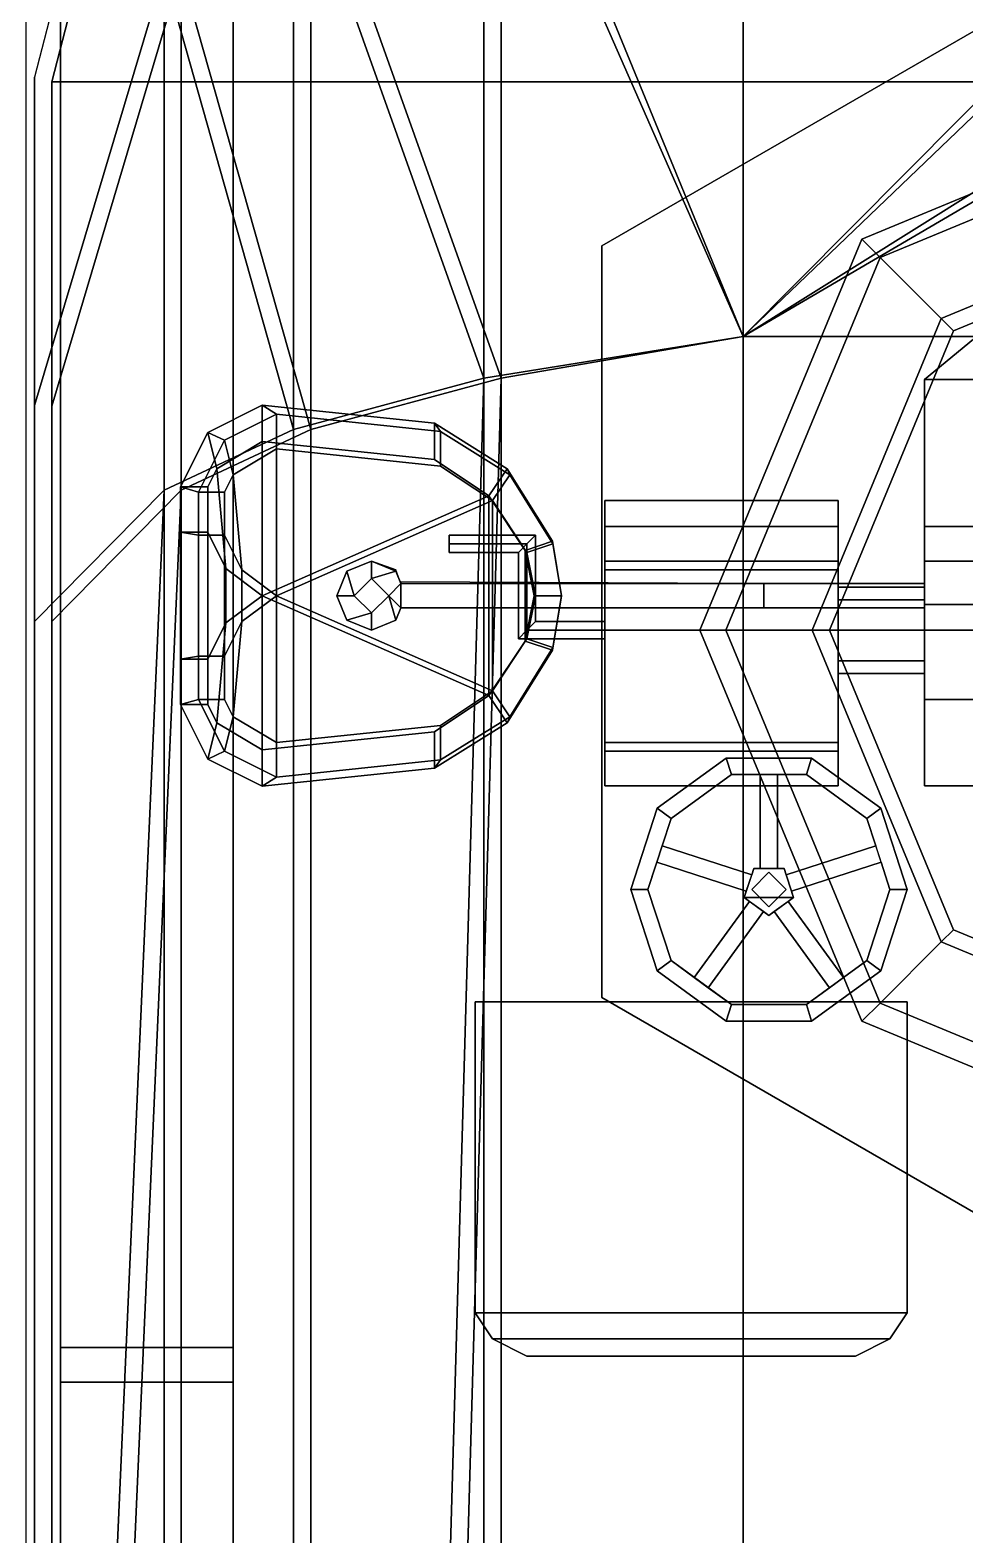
# Model space of a CAD drawing. Header units: millimetres. Extents: x -4.8 to 4.8, y -57.4 to 7.7.
# Drawn here: x -1.415 to -0.333, y -0.087 to 1.654 of the extents above; entities that cross this region are included whole.
import ezdxf

# ---------------------------------------------------------------- set-up
doc = ezdxf.new("R2010")
doc.units = ezdxf.units.MM
for name, color, linetype in [('addons', 3, 'Continuous'), ('turret_in', 3, 'Continuous'), ('turret_new', 2, 'Continuous')]:
    doc.layers.add(name, color=color, linetype=linetype)

msp = doc.modelspace()

# ---------------------------------------------------------------- linework, layer by layer
for points in [[(-1.38, -5.18, 0.83), (-1.38, 4.07, 0.83), (-1.42, 4.07, 0.83), (-1.42, -5.14, 0.83)], [(-1.38, -5.18, 0.46), (-1.38, 3.78, 0.46), (-1.38, 4.07, 0.83), (-1.38, -5.18, 0.83)], [(-1.09, -5.62, 0.46), (-1.09, 3.58, 0.46), (-1.38, 3.58, 0.46), (-1.38, -5.18, 0.46)], [(-1.18, -6, 0.36), (-1.18, 3.58, 0.36), (-1.09, 3.58, 0.36), (-1.09, -5.62, 0.36)], [(-1.09, -5.62, 0.36), (-1.09, 3.58, 0.36), (-1.09, 3.58, 0.46), (-1.09, -5.62, 0.46)], [(-2.93, -1.3, -0.68), (-2.93, 1.79, -0.68), (-1.18, 1.79, -0.57), (-1.18, -1.3, -0.59)], [(-1.18, -1.3), (-1.18, 1.79), (-1.18, 1.79, 0.36), (-1.18, -1.3, 0.36)], [(-1.18, -1.3, -0.59), (-1.18, 1.79, -0.57), (-1.18, 1.79), (-1.18, -1.3)], [(-1.18, 0.13, 0.46), (-1.38, 0.13, 0.46), (-1.38, 0.13, 0.83)], [(-1.18, 0.09, 0.46), (-1.18, 0.13, 0.46), (-1.38, 0.13, 0.83), (-1.38, 0.09, 0.83)], [(-1.38, 0.09, 0.83), (-1.38, 0.09, 0.46), (-1.18, 0.09, 0.46), (-1.38, 0.09, 0.83)]]:
    msp.add_3dface(points)
at = {"layer": 'addons'}
for points in [[(4.61, -2.14, 1.44), (4.61, 4.07, 1.44), (-4.61, 4.07, 1.44), (-4.61, -2.14, 1.44)], [(-4.61, -2.14, 1.31), (-4.61, 4.07, 1.31), (4.61, 4.07, 1.31), (4.61, -2.14, 1.31)], [(-1.18, 3.58, 0.36), (-1.18, -5.62, 0.36), (1.18, -5.62, 0.36), (1.18, 3.58, 0.36)], [(1.18, 3.58, 0.26), (1.18, -5.62, 0.26), (-1.18, -5.62, 0.26), (-1.18, 3.58, 0.26)], [(0, 1.84, 0.36), (-0.7534, 1.405, 0.36), (-0.7534, 1.405, 1.31), (0, 1.84, 1.31)], [(0, 1.6, 1.5), (-0.4525, 1.4125, 1.5), (-0.4313, 1.3913, 1.5), (0, 1.57, 1.5)], [(0, 1.6, 1.44), (-0.4525, 1.4125, 1.44), (-0.4525, 1.4125, 1.5), (0, 1.6, 1.5)], [(0, 1.57, 1.56), (-0.4313, 1.3913, 1.56), (-0.3606, 1.3206, 1.56), (0, 1.47, 1.56)], [(0, 1.57, 1.5), (-0.4313, 1.3913, 1.5), (-0.4313, 1.3913, 1.56), (0, 1.57, 1.56)], [(-0.4525, 1.4125, 1.5), (-0.64, 0.96, 1.5), (-0.61, 0.96, 1.5), (-0.4313, 1.3913, 1.5)], [(-0.4525, 1.4125, 1.44), (-0.64, 0.96, 1.44), (-0.64, 0.96, 1.5), (-0.4525, 1.4125, 1.5)], [(-0.7534, 1.405, 0.36), (-0.7534, 0.535, 0.36), (-0.7534, 0.535, 1.31), (-0.7534, 1.405, 1.31)], [(-0.4313, 1.3913, 1.56), (-0.61, 0.96, 1.56), (-0.51, 0.96, 1.56), (-0.3606, 1.3206, 1.56)], [(-0.4313, 1.3913, 1.5), (-0.61, 0.96, 1.5), (-0.61, 0.96, 1.56), (-0.4313, 1.3913, 1.56)], [(-0.64, 0.96, 1.5), (-0.4525, 0.5075, 1.5), (-0.4313, 0.5287, 1.5), (-0.61, 0.96, 1.5)], [(-0.64, 0.96, 1.44), (-0.4525, 0.5075, 1.44), (-0.4525, 0.5075, 1.5), (-0.64, 0.96, 1.5)], [(-0.61, 0.96, 1.56), (-0.4313, 0.5287, 1.56), (-0.3606, 0.5994, 1.56), (-0.51, 0.96, 1.56)], [(-0.61, 0.96, 1.5), (-0.4313, 0.5287, 1.5), (-0.4313, 0.5287, 1.56), (-0.61, 0.96, 1.56)], [(-0.4313, 0.5287, 1.56), (0, 0.35, 1.56), (0, 0.45, 1.56), (-0.3606, 0.5994, 1.56)], [(-0.7534, 0.535, 0.36), (0, 0.1, 0.36), (0, 0.1, 1.31), (-0.7534, 0.535, 1.31)], [(-0.4525, 0.5075, 1.5), (0, 0.32, 1.5), (0, 0.35, 1.5), (-0.4313, 0.5287, 1.5)], [(-0.4313, 0.5287, 1.5), (0, 0.35, 1.5), (0, 0.35, 1.56), (-0.4313, 0.5287, 1.56)], [(-0.4525, 0.5075, 1.44), (0, 0.32, 1.44), (0, 0.32, 1.5), (-0.4525, 0.5075, 1.5)]]:
    msp.add_3dface(points, dxfattribs=at)
at = {"layer": 'turret_in'}
for points in [[(-1.24, 2.1747, 1.62), (-1.24, 1.7223, 3.32), (-1.39, 1.2193, 3.0306), (-1.39, 1.5947, 1.62)], [(-1.39, 1.5947, 1.62), (1.39, 1.5947, 1.62), (1.24, 2.1747, 1.62), (-1.24, 2.1747, 1.62)], [(-0.59, 2.0141, 3.5), (-0.59, 1.3, 4.11), (-0.59, 1.3, 4.11), (-0.87, 1.9821, 3.47)], [(-0.15, 2.0141, 3.5), (-0.15, 1.7214, 3.75), (-0.59, 1.3, 4.11), (-0.59, 2.0141, 3.5)], [(-0.87, 1.9821, 3.47), (-0.87, 1.2518, 4), (-0.87, 1.2518, 4), (-1.09, 1.8695, 3.405)], [(-0.87, 1.9821, 3.47), (-0.59, 1.3, 4.11), (-0.59, 1.3, 4.11), (-0.87, 1.2518, 4)], [(-1.09, 1.8695, 3.405), (-1.09, 1.1925, 3.84), (-1.09, 1.1925, 3.84), (-1.24, 1.7223, 3.32)], [(-1.09, 1.8695, 3.405), (-0.87, 1.2518, 4), (-0.87, 1.2518, 4), (-1.09, 1.1925, 3.84)], [(-1.24, 1.7223, 3.32), (-1.24, 1.122, 3.65), (-1.39, 0.97, 3.24), (-1.39, 1.2193, 3.0306)], [(-1.24, 1.7223, 3.32), (-1.09, 1.1925, 3.84), (-1.09, 1.1925, 3.84), (-1.24, 1.122, 3.65)], [(-0.15, 1.7214, 3.75), (-0.05, 1.6161, 3.84), (-0.59, 1.3, 4.11)], [(0.05, 1.6161, 3.84), (0.59, 1.3, 4.11), (-0.59, 1.3, 4.11), (-0.05, 1.6161, 3.84)], [(-1.39, 1.5947, 1.62), (-1.39, 1.2193, 3.0306), (-1.39, -0.2, 3.24), (-1.39, -0.2, 1.62)], [(-1.39, -0.2, 1.62), (1.39, -0.2, 1.62), (1.39, 1.5947, 1.62), (-1.39, 1.5947, 1.62)], [(0, 1.47, 1.58), (-0.3606, 1.3206, 1.58), (-0.3465, 1.3065, 1.58), (0, 1.45, 1.58)], [(0, 1.47, 1.56), (-0.3606, 1.3206, 1.56), (-0.3606, 1.3206, 1.58), (0, 1.47, 1.58)], [(0, 1.45, 1.58), (-0.3465, 1.3065, 1.58), (-0.3465, 1.3065, 1.61), (0, 1.45, 1.61)], [(-0.3606, 1.3206, 1.58), (-0.51, 0.96, 1.58), (-0.49, 0.96, 1.58), (-0.3465, 1.3065, 1.58)], [(-0.3606, 1.3206, 1.56), (-0.51, 0.96, 1.56), (-0.51, 0.96, 1.58), (-0.3606, 1.3206, 1.58)], [(-0.3465, 1.3065, 1.58), (-0.49, 0.96, 1.58), (-0.49, 0.96, 1.61), (-0.3465, 1.3065, 1.61)], [(-0.59, 1.3, 4.11), (-0.59, -0.99, 4.11), (-0.87, -0.91, 4), (-0.87, 1.2518, 4)], [(0.59, 1.3, 4.11), (0.59, -0.99, 4.11), (-0.59, -0.99, 4.11), (-0.59, 1.3, 4.11)], [(-0.87, 1.2518, 4), (-0.925, -0.68, 3.96), (-1.09, -0.45, 3.84), (-1.09, 1.1925, 3.84)], [(-0.87, 1.2518, 4), (-0.87, -0.91, 4), (-0.925, -0.68, 3.96), (-0.87, 1.2518, 4)], [(-1.39, 1.2193, 3.0306), (-1.39, 0.97, 3.24), (-1.39, -0.2, 3.24)], [(-1.09, 1.1925, 3.84), (-1.09, -0.45, 3.84), (-1.24, -0.29, 3.65), (-1.24, 1.122, 3.65)], [(-1.24, 1.122, 3.65), (-1.2985, -0.2, 3.49), (-1.39, -0.2, 3.24), (-1.39, 0.97, 3.24)], [(-1.24, 1.122, 3.65), (-1.24, -0.29, 3.65), (-1.2985, -0.2, 3.49), (-1.24, 1.122, 3.65)], [(-0.51, 0.96, 1.58), (-0.3606, 0.5994, 1.58), (-0.3465, 0.6135, 1.58), (-0.49, 0.96, 1.58)], [(-0.51, 0.96, 1.56), (-0.3606, 0.5994, 1.56), (-0.3606, 0.5994, 1.58), (-0.51, 0.96, 1.58)], [(-0.49, 0.96, 1.58), (-0.3465, 0.6135, 1.58), (-0.3465, 0.6135, 1.61), (-0.49, 0.96, 1.61)], [(-0.3606, 0.5994, 1.58), (0, 0.45, 1.58), (0, 0.47, 1.58), (-0.3465, 0.6135, 1.58)], [(-0.3465, 0.6135, 1.58), (0, 0.47, 1.58), (0, 0.47, 1.61), (-0.3465, 0.6135, 1.61)], [(-0.3606, 0.5994, 1.56), (0, 0.45, 1.56), (0, 0.45, 1.58), (-0.3606, 0.5994, 1.58)]]:
    msp.add_3dface(points, dxfattribs=at)
at = {"layer": 'turret_new'}
for points in [[(-1.26, 1.7223, 3.32), (-1.26, 2.18, 1.6), (-1.41, 1.6, 1.6), (-1.41, 1.22, 3.03)], [(-0.59, 1.3, 4.13), (-0.59, 2.0341, 3.5), (-0.89, 1.9821, 3.47), (-0.59, 1.3, 4.13)], [(-0.15, 1.7428, 3.75), (-0.15, 2.0341, 3.5), (-0.59, 2.0341, 3.5), (-0.59, 1.3, 4.13)], [(-0.89, 1.2518, 4), (-0.89, 1.9821, 3.47), (-1.11, 1.8695, 3.405), (-0.89, 1.2518, 4)], [(-0.59, 1.3, 4.13), (-0.89, 1.9821, 3.47), (-0.89, 1.2518, 4), (-0.59, 1.3, 4.13)], [(-1.11, 1.1925, 3.84), (-1.11, 1.8695, 3.405), (-1.26, 1.7223, 3.32), (-1.11, 1.1925, 3.84)], [(-0.89, 1.2518, 4), (-1.11, 1.8695, 3.405), (-1.11, 1.1925, 3.84), (-0.89, 1.2518, 4)], [(-0.05, 1.6379, 3.84), (-0.15, 1.7428, 3.75), (-0.15, 1.7428, 3.75), (-0.59, 1.3, 4.13)], [(-1.26, 1.122, 3.65), (-1.26, 1.7223, 3.32), (-1.41, 1.22, 3.03), (-1.41, 0.97, 3.24)], [(-1.11, 1.1925, 3.84), (-1.26, 1.7223, 3.32), (-1.26, 1.122, 3.65), (-1.11, 1.1925, 3.84)], [(0.59, 1.3, 4.13), (0.05, 1.6379, 3.84), (-0.05, 1.6379, 3.84), (-0.59, 1.3, 4.13)], [(-1.41, 1.22, 3.03), (-1.41, 1.6, 1.6), (-1.41, -0.2, 1.6), (-1.41, -0.2, 3.24)], [(-0.15, 1.37, 2.101), (-0.21, 1.39, 2.101), (-0.38, 1.25, 2.5), (-0.3, 1.25, 2.5)], [(-0.38, 1.25, 2.5), (-0.21, 1.39, 2.101), (-0.21, 1.39, 1.62), (-0.38, 1.25, 1.62)], [(-0.59, -0.99, 4.13), (-0.59, 1.3, 4.13), (-0.89, 1.2518, 4), (-0.89, -0.91, 4)], [(0.59, -0.99, 4.13), (0.59, 1.3, 4.13), (-0.59, 1.3, 4.13), (-0.59, -0.99, 4.13)], [(-0.945, -0.68, 3.96), (-0.89, 1.2518, 4), (-1.11, 1.1925, 3.84), (-1.11, -0.45, 3.84)], [(-0.89, -0.91, 4), (-0.89, 1.2518, 4), (-0.89, 1.2518, 4), (-0.945, -0.68, 3.96)], [(-0.3, 1.25, 2.5), (-0.38, 1.25, 2.5), (-0.38, 1.08, 2.96), (-0.3, 1.08, 2.96)], [(-0.38, 0.78, 2.75), (-0.38, 1.08, 2.96), (-0.38, 1.25, 2.5), (-0.38, 0.88, 2.24)], [(-0.38, 0.88, 2.24), (-0.38, 1.25, 2.5), (-0.38, 1.25, 1.62), (-0.38, 0.88, 1.62)], [(-1.41, 0.97, 3.24), (-1.41, 1.22, 3.03), (-1.41, -0.2, 3.24), (-1.41, 0.97, 3.24)], [(-1.1465, 1.1785, 2.1245), (-1.199, 1.147, 2.1665), (-1.2095, 1.189, 2.24), (-1.1465, 1.2205, 2.24)], [(-1.19, 1.18, 2.24), (-1.13, 1.21, 2.24), (-1.1465, 1.2205, 2.24), (-1.2095, 1.189, 2.24)], [(-0.947, 1.1575, 2.0825), (-1.1465, 1.1785, 2.1245), (-1.1465, 1.2205, 2.24), (-0.947, 1.1995, 2.1245)], [(-1.13, 1.21, 2.24), (-0.94, 1.19, 2.13), (-0.947, 1.1995, 2.1245), (-1.1465, 1.2205, 2.24)], [(-1.18, 1.14, 2.17), (-1.13, 1.17, 2.13), (-1.13, 1.21, 2.24), (-1.19, 1.18, 2.24)], [(-1.13, 1.17, 2.13), (-0.94, 1.15, 2.09), (-0.94, 1.19, 2.13), (-1.13, 1.21, 2.24)], [(-1.11, -0.45, 3.84), (-1.11, 1.1925, 3.84), (-1.26, 1.122, 3.65), (-1.26, -0.29, 3.65)], [(-1.199, 1.147, 2.1665), (-1.2095, 1.126, 2.1875), (-1.241, 1.126, 2.24), (-1.2095, 1.189, 2.24)], [(-1.22, 1.12, 2.24), (-1.19, 1.18, 2.24), (-1.2095, 1.189, 2.24), (-1.241, 1.126, 2.24)], [(-0.884, 1.1155, 2.093), (-0.947, 1.1575, 2.0825), (-0.947, 1.1995, 2.1245), (-0.863, 1.147, 2.1245)], [(-0.94, 1.19, 2.13), (-0.86, 1.14, 2.13), (-0.863, 1.147, 2.1245), (-0.947, 1.1995, 2.1245)], [(-0.94, 1.15, 2.09), (-0.88, 1.11, 2.1), (-0.86, 1.14, 2.13), (-0.94, 1.19, 2.13)], [(-1.19, 1.12, 2.19), (-1.18, 1.14, 2.17), (-1.19, 1.18, 2.24), (-1.22, 1.12, 2.24)], [(-1.1465, 1.1785, 2.1245), (-1.1465, 1, 2.1245), (-1.1885, 1.0315, 2.156), (-1.199, 1.147, 2.1665)], [(-1.13, 1, 2.13), (-1.13, 1.17, 2.13), (-1.18, 1.14, 2.17), (-1.17, 1.03, 2.16)], [(-0.884, 1.1155, 2.093), (-1.1465, 1, 2.1245), (-1.1465, 1.1785, 2.1245), (-0.947, 1.1575, 2.0825)], [(-0.88, 1.11, 2.1), (-0.94, 1.15, 2.09), (-1.13, 1.17, 2.13), (-1.13, 1, 2.13)], [(-1.199, 1.147, 2.1665), (-1.1885, 1.0315, 2.156), (-1.2095, 1.0735, 2.1875), (-1.2095, 1.126, 2.1875)], [(-1.17, 1.03, 2.16), (-1.18, 1.14, 2.17), (-1.19, 1.12, 2.19), (-1.19, 1.07, 2.19)], [(-0.842, 1.0525, 2.1035), (-0.884, 1.1155, 2.093), (-0.863, 1.147, 2.1245), (-0.8105, 1.063, 2.1245)], [(-0.88, 1.11, 2.1), (-0.84, 1.05, 2.11), (-0.81, 1.06, 2.13), (-0.86, 1.14, 2.13)], [(-0.86, 1.14, 2.13), (-0.81, 1.06, 2.13), (-0.8105, 1.063, 2.1245), (-0.863, 1.147, 2.1245)], [(-1.3185, -0.2, 3.49), (-1.26, 1.122, 3.65), (-1.41, 0.97, 3.24), (-1.41, -0.2, 3.24)], [(-1.26, -0.29, 3.65), (-1.26, 1.122, 3.65), (-1.26, 1.122, 3.65), (-1.3185, -0.2, 3.49)], [(-1.2095, 1.126, 2.1875), (-1.2095, 1.0735, 2.1875), (-1.241, 1.0735, 2.24), (-1.241, 1.126, 2.24)], [(-1.22, 1.07, 2.24), (-1.22, 1.12, 2.24), (-1.241, 1.126, 2.24), (-1.241, 1.0735, 2.24)], [(-1.19, 1.07, 2.19), (-1.19, 1.12, 2.19), (-1.22, 1.12, 2.24), (-1.22, 1.07, 2.24)], [(-1.1465, 1, 2.1245), (-0.884, 1.1155, 2.093), (-0.884, 1.1155, 2.093), (-0.884, 0.8845, 2.093)], [(-0.842, 0.9475, 2.1035), (-0.884, 0.8845, 2.093), (-0.884, 1.1155, 2.093), (-0.842, 1.0525, 2.1035)], [(-1.13, 1, 2.13), (-0.88, 0.89, 2.1), (-0.88, 0.89, 2.1), (-0.88, 1.11, 2.1)], [(-0.84, 1.05, 2.11), (-0.88, 1.11, 2.1), (-0.88, 0.89, 2.1), (-0.84, 0.95, 2.11)], [(-0.75, 1.11, 2.9), (-0.75, 0.78, 2.92), (-0.75, 0.83, 2.96), (-0.75, 1.04, 2.99)], [(-0.75, 1.08, 2.81), (-0.75, 0.78, 2.84), (-0.75, 0.78, 2.92), (-0.75, 1.11, 2.9)], [(-0.48, 1.11, 2.9), (-0.48, 1.08, 2.81), (-0.75, 1.08, 2.81), (-0.75, 1.11, 2.9)], [(-0.48, 1.04, 2.99), (-0.48, 1.11, 2.9), (-0.75, 1.11, 2.9), (-0.75, 1.04, 2.99)], [(-0.48, 1.04, 2.99), (-0.48, 0.83, 2.96), (-0.48, 0.78, 2.92), (-0.48, 1.11, 2.9)], [(-0.48, 1.11, 2.9), (-0.48, 0.78, 2.92), (-0.48, 0.78, 2.84), (-0.48, 1.08, 2.81)], [(-0.75, 1.03, 2.78), (-0.75, 0.82, 2.78), (-0.75, 0.78, 2.84), (-0.75, 1.08, 2.81)], [(-0.48, 1.08, 2.81), (-0.48, 1.03, 2.78), (-0.75, 1.03, 2.78), (-0.75, 1.08, 2.81)], [(-0.48, 1.08, 2.81), (-0.48, 0.78, 2.84), (-0.48, 0.82, 2.78), (-0.48, 1.03, 2.78)], [(-0.3, 1.08, 2.96), (-0.38, 1.08, 2.96), (-0.38, 1.04, 3.01), (-0.3, 1.04, 3.01)], [(-0.38, 0.78, 2.98), (-0.38, 1.04, 3.01), (-0.38, 1.08, 2.96), (-0.38, 0.78, 2.75)], [(-1.2095, 1.0735, 2.1875), (-1.2095, 0.9265, 2.1875), (-1.241, 0.9265, 2.24), (-1.241, 1.0735, 2.24)], [(-1.22, 0.93, 2.24), (-1.22, 1.07, 2.24), (-1.241, 1.0735, 2.24), (-1.241, 0.9265, 2.24)], [(-1.19, 0.93, 2.19), (-1.19, 1.07, 2.19), (-1.22, 1.07, 2.24), (-1.22, 0.93, 2.24)], [(-1.1885, 1.0315, 2.156), (-1.1885, 0.9685, 2.156), (-1.2095, 0.9265, 2.1875), (-1.2095, 1.0735, 2.1875)], [(-1.17, 0.97, 2.16), (-1.17, 1.03, 2.16), (-1.19, 1.07, 2.19), (-1.19, 0.93, 2.19)], [(-0.93, 1.06, 2.89), (-0.93, 1.07, 2.9), (-0.83, 1.07, 2.9), (-0.84, 1.06, 2.89)], [(-0.93, 1.07, 2.9), (-0.93, 1.06, 2.91), (-0.84, 1.06, 2.91), (-0.83, 1.07, 2.9)], [(-0.93, 1.05, 2.9), (-0.93, 1.06, 2.91), (-0.93, 1.07, 2.9), (-0.93, 1.06, 2.89)], [(-0.8315, 1, 2.1035), (-0.842, 1.0525, 2.1035), (-0.8105, 1.063, 2.1245), (-0.8, 1, 2.1245)], [(-0.84, 1.06, 2.89), (-0.83, 1.07, 2.9), (-0.83, 0.97, 2.9), (-0.84, 0.96, 2.89)], [(-0.83, 1.07, 2.9), (-0.84, 1.06, 2.91), (-0.84, 0.96, 2.91), (-0.83, 0.97, 2.9)], [(-0.81, 1.06, 2.13), (-0.8, 1, 2.13), (-0.8, 1, 2.1245), (-0.8105, 1.063, 2.1245)], [(-0.93, 1.05, 2.9), (-0.93, 1.06, 2.89), (-0.84, 1.06, 2.89), (-0.85, 1.05, 2.9)], [(-0.93, 1.06, 2.91), (-0.93, 1.05, 2.9), (-0.85, 1.05, 2.9), (-0.84, 1.06, 2.91)], [(-0.85, 1.05, 2.9), (-0.84, 1.06, 2.89), (-0.84, 0.96, 2.89), (-0.85, 0.95, 2.9)], [(-0.84, 1.06, 2.91), (-0.85, 1.05, 2.9), (-0.85, 0.95, 2.9), (-0.84, 0.96, 2.91)], [(-0.842, 0.9475, 2.1035), (-0.842, 1.0525, 2.1035), (-0.8315, 1, 2.1035), (-0.842, 0.9475, 2.1035)], [(-0.84, 1.05, 2.11), (-0.83, 1, 2.11), (-0.8, 1, 2.13), (-0.81, 1.06, 2.13)], [(-0.84, 1.05, 2.11), (-0.84, 0.95, 2.11), (-0.83, 1, 2.11), (-0.84, 1.05, 2.11)], [(-1.1465, 1, 2.1245), (-1.1465, 1, 2.1245), (-1.1885, 0.9685, 2.156), (-1.1885, 1.0315, 2.156)], [(-1.13, 1, 2.13), (-1.13, 1, 2.13), (-1.17, 1.03, 2.16), (-1.17, 0.97, 2.16)], [(-1.0483, 1.0283, 1.88), (-1.06, 1, 1.88), (-1.06, 1, 1.94), (-1.0483, 1.0283, 1.94)], [(-1.0483, 1.0283, 1.94), (-1.06, 1, 1.94), (-1.04, 1, 1.94)], [(-1.02, 1.04, 1.88), (-1.0483, 1.0283, 1.88), (-1.0483, 1.0283, 1.94), (-1.02, 1.04, 1.94)], [(-1.02, 1.04, 1.94), (-1.0483, 1.0283, 1.94), (-1.04, 1, 1.94), (-1.02, 1.02, 1.94)], [(-0.9917, 1.03, 1.88), (-1.02, 1.04, 1.88), (-1.02, 1.04, 1.94), (-0.9917, 1.0283, 1.94)], [(-0.9917, 1.0283, 1.94), (-1.02, 1.04, 1.94), (-1.02, 1.02, 1.94)], [(-0.9859, 1.0141, 1.94), (-0.9917, 1.0283, 1.94), (-1.02, 1.02, 1.94), (-1, 1, 1.94)], [(-0.9859, 1.0141, 1.88), (-0.9917, 1.03, 1.88), (-0.9917, 1.0283, 1.94), (-0.9859, 1.0141, 1.94)], [(-0.75, 1.04, 2.99), (-0.75, 0.83, 2.96), (-0.75, 0.96, 3)], [(-0.48, 0.96, 3), (-0.48, 1.04, 2.99), (-0.75, 1.04, 2.99), (-0.75, 0.96, 3)], [(-0.48, 1.03, 2.78), (-0.48, 0.82, 2.78), (-0.75, 0.82, 2.78), (-0.75, 1.03, 2.78)], [(-0.48, 0.96, 3), (-0.48, 0.96, 3), (-0.48, 0.83, 2.96), (-0.48, 1.04, 2.99)], [(-0.3, 1.04, 3.01), (-0.38, 1.04, 3.01), (-0.38, 0.99, 3.03), (-0.3, 0.99, 3.03)], [(-0.38, 0.96, 3.03), (-0.38, 0.99, 3.03), (-0.38, 1.04, 3.01), (-0.38, 0.78, 2.98)], [(-1.02, 1.02, 1.81), (-1.04, 1, 1.81), (-1.04, 1, 1.88), (-1.02, 1.02, 1.88)], [(-1.02, 1.02, 1.94), (-1.04, 1, 1.94), (-1.04, 1, 2.1), (-1.02, 1.02, 2.1)], [(-1, 1, 1.81), (-1.02, 1.02, 1.81), (-1.02, 1.02, 1.88), (-1, 1, 1.88)], [(-1, 1, 1.94), (-1.02, 1.02, 1.94), (-1.02, 1.02, 2.1), (-1, 1, 2.1)], [(-0.9859, 0.9859, 1.94), (-0.9859, 1.0141, 1.94), (-1, 1, 1.94)], [(-0.5859, 1.0141, 1.78), (-0.9859, 1.0159, 1.88), (-0.9859, 1.0141, 1.94), (-0.5659, 1.0141, 1.89)], [(-0.9859, 0.9859, 1.94), (-0.5659, 0.9859, 1.89), (-0.5659, 1.0141, 1.89), (-0.9859, 1.0141, 1.94)], [(-0.38, 1.0141, 1.78), (-0.5859, 1.0141, 1.78), (-0.5659, 1.0141, 1.89), (-0.38, 1.0141, 1.89)], [(-0.5659, 0.9859, 1.89), (-0.38, 0.9859, 1.89), (-0.38, 1.0141, 1.89), (-0.5659, 1.0141, 1.89)], [(-0.38, 1.01, 2.9), (-0.38, 0.9954, 2.8646), (-0.48, 0.9954, 2.8646), (-0.48, 1.01, 2.9)], [(-0.38, 0.9954, 2.9354), (-0.38, 1.01, 2.9), (-0.48, 1.01, 2.9), (-0.48, 0.9954, 2.9354)], [(-1.1465, 1, 2.1245), (-1.1465, 0.8215, 2.1245), (-1.199, 0.853, 2.1665), (-1.1885, 0.9685, 2.156)], [(-1.13, 0.83, 2.13), (-1.13, 1, 2.13), (-1.17, 0.97, 2.16), (-1.18, 0.86, 2.17)], [(-0.884, 0.8845, 2.093), (-0.947, 0.8425, 2.0825), (-1.1465, 0.8215, 2.1245), (-1.1465, 1, 2.1245)], [(-0.88, 0.89, 2.1), (-1.13, 1, 2.13), (-1.13, 0.83, 2.13), (-0.94, 0.85, 2.09)], [(-1.06, 1, 1.88), (-1.0483, 0.9717, 1.88), (-1.0483, 0.9717, 1.94), (-1.06, 1, 1.94)], [(-1.06, 1, 1.94), (-1.0483, 0.9717, 1.94), (-1.02, 0.98, 1.94), (-1.04, 1, 1.94)], [(-1.04, 1, 1.81), (-1.02, 0.98, 1.81), (-1.02, 0.98, 1.88), (-1.04, 1, 1.88)], [(-1.04, 1, 1.94), (-1.02, 0.98, 1.94), (-1.02, 0.98, 2.1), (-1.04, 1, 2.1)], [(-1.02, 0.98, 1.81), (-1, 1, 1.81), (-1, 1, 1.88), (-1.02, 0.98, 1.88)], [(-1.02, 0.98, 1.94), (-1, 1, 1.94), (-1, 1, 2.1), (-1.02, 0.98, 2.1)], [(-1.02, 0.96, 1.94), (-0.9917, 0.9717, 1.94), (-1, 1, 1.94), (-1.02, 0.98, 1.94)], [(-0.9917, 0.9717, 1.94), (-0.9859, 0.9859, 1.94), (-1, 1, 1.94)], [(-0.842, 0.9475, 2.1035), (-0.8315, 1, 2.1035), (-0.8, 1, 2.1245), (-0.8105, 0.937, 2.1245)], [(-0.83, 1, 2.11), (-0.84, 0.95, 2.11), (-0.81, 0.94, 2.13), (-0.8, 1, 2.13)], [(-0.8, 1, 2.13), (-0.81, 0.94, 2.13), (-0.8105, 0.937, 2.1245), (-0.8, 1, 2.1245)], [(-0.38, 0.9954, 2.8646), (-0.38, 0.96, 2.85), (-0.48, 0.96, 2.85), (-0.48, 0.9954, 2.8646)], [(-0.38, 0.96, 2.95), (-0.38, 0.9954, 2.9354), (-0.48, 0.9954, 2.9354), (-0.48, 0.96, 2.95)], [(-1.0483, 0.9717, 1.94), (-1.02, 0.96, 1.94), (-1.02, 0.98, 1.94)], [(-0.9917, 0.9717, 1.88), (-0.9859, 0.9859, 1.88), (-0.9859, 0.9859, 1.94), (-0.9917, 0.9717, 1.94)], [(-0.9859, 0.9859, 1.88), (-0.5859, 0.9859, 1.78), (-0.5659, 0.9859, 1.89), (-0.9859, 0.9859, 1.94)], [(-0.5859, 0.9859, 1.78), (-0.38, 0.9859, 1.78), (-0.38, 0.9859, 1.89), (-0.5659, 0.9859, 1.89)], [(-0.3, 0.99, 3.03), (-0.38, 0.99, 3.03), (-0.38, 0.96, 3.03), (-0.3, 0.96, 3.03)], [(-1.1885, 0.9685, 2.156), (-1.199, 0.853, 2.1665), (-1.2095, 0.874, 2.1875), (-1.2095, 0.9265, 2.1875)], [(-1.18, 0.86, 2.17), (-1.17, 0.97, 2.16), (-1.19, 0.93, 2.19), (-1.19, 0.88, 2.19)], [(-1.0483, 0.9717, 1.88), (-1.02, 0.96, 1.88), (-1.02, 0.96, 1.94), (-1.0483, 0.9717, 1.94)], [(-1.02, 0.96, 1.88), (-0.9917, 0.9717, 1.88), (-0.9917, 0.9717, 1.94), (-1.02, 0.96, 1.94)], [(-0.85, 0.95, 2.9), (-0.84, 0.96, 2.89), (-0.75, 0.96, 2.89), (-0.75, 0.95, 2.9)], [(-0.84, 0.96, 2.91), (-0.85, 0.95, 2.9), (-0.75, 0.95, 2.9), (-0.75, 0.96, 2.91)], [(-0.84, 0.96, 2.89), (-0.83, 0.97, 2.9), (-0.75, 0.97, 2.9), (-0.75, 0.96, 2.89)], [(-0.83, 0.97, 2.9), (-0.84, 0.96, 2.91), (-0.75, 0.96, 2.91), (-0.75, 0.97, 2.9)], [(-0.48, 0.83, 2.96), (-0.48, 0.96, 3), (-0.75, 0.96, 3), (-0.75, 0.83, 2.96)], [(-0.38, 0.96, 2.85), (-0.38, 0.9246, 2.8646), (-0.48, 0.9246, 2.8646), (-0.48, 0.96, 2.85)], [(-0.38, 0.9246, 2.9354), (-0.38, 0.96, 2.95), (-0.48, 0.96, 2.95), (-0.48, 0.9246, 2.9354)], [(-0.3, 0.96, 3.03), (-0.38, 0.96, 3.03), (-0.38, 0.78, 2.98), (-0.3, 0.78, 2.98)], [(-0.884, 0.8845, 2.093), (-0.842, 0.9475, 2.1035), (-0.8105, 0.937, 2.1245), (-0.863, 0.853, 2.1245)], [(-0.84, 0.95, 2.11), (-0.88, 0.89, 2.1), (-0.86, 0.86, 2.13), (-0.81, 0.94, 2.13)], [(-1.22, 0.88, 2.24), (-1.22, 0.93, 2.24), (-1.241, 0.9265, 2.24), (-1.241, 0.874, 2.24)], [(-1.2095, 0.9265, 2.1875), (-1.2095, 0.874, 2.1875), (-1.241, 0.874, 2.24), (-1.241, 0.9265, 2.24)], [(-1.19, 0.88, 2.19), (-1.19, 0.93, 2.19), (-1.22, 0.93, 2.24), (-1.22, 0.88, 2.24)], [(-0.81, 0.94, 2.13), (-0.86, 0.86, 2.13), (-0.863, 0.853, 2.1245), (-0.8105, 0.937, 2.1245)], [(-0.38, 0.9246, 2.8646), (-0.38, 0.91, 2.9), (-0.48, 0.91, 2.9), (-0.48, 0.9246, 2.8646)], [(-0.38, 0.91, 2.9), (-0.38, 0.9246, 2.9354), (-0.48, 0.9246, 2.9354), (-0.48, 0.91, 2.9)], [(-0.88, 0.89, 2.1), (-0.94, 0.85, 2.09), (-0.94, 0.81, 2.13), (-0.86, 0.86, 2.13)], [(-1.19, 0.82, 2.24), (-1.22, 0.88, 2.24), (-1.241, 0.874, 2.24), (-1.2095, 0.811, 2.24)], [(-1.2095, 0.874, 2.1875), (-1.199, 0.853, 2.1665), (-1.2095, 0.811, 2.24), (-1.241, 0.874, 2.24)], [(-1.18, 0.86, 2.17), (-1.19, 0.88, 2.19), (-1.22, 0.88, 2.24), (-1.19, 0.82, 2.24)], [(-0.947, 0.8425, 2.0825), (-0.884, 0.8845, 2.093), (-0.863, 0.853, 2.1245), (-0.947, 0.8005, 2.1245)], [(-0.3, 0.78, 2.75), (-0.38, 0.78, 2.75), (-0.38, 0.88, 2.24), (-0.3, 0.88, 2.24)], [(-0.3, 0.88, 2.24), (-0.38, 0.88, 2.24), (-0.38, 0.88, 1.62), (-0.3, 0.88, 1.62)], [(-1.13, 0.83, 2.13), (-1.18, 0.86, 2.17), (-1.19, 0.82, 2.24), (-1.13, 0.79, 2.24)], [(-0.86, 0.86, 2.13), (-0.94, 0.81, 2.13), (-0.947, 0.8005, 2.1245), (-0.863, 0.853, 2.1245)], [(-1.199, 0.853, 2.1665), (-1.1465, 0.8215, 2.1245), (-1.1465, 0.7795, 2.24), (-1.2095, 0.811, 2.24)], [(-1.1465, 0.8215, 2.1245), (-0.947, 0.8425, 2.0825), (-0.947, 0.8005, 2.1245), (-1.1465, 0.7795, 2.24)], [(-0.94, 0.85, 2.09), (-1.13, 0.83, 2.13), (-1.13, 0.79, 2.24), (-0.94, 0.81, 2.13)], [(-1.13, 0.79, 2.24), (-1.19, 0.82, 2.24), (-1.2095, 0.811, 2.24), (-1.1465, 0.7795, 2.24)], [(-0.48, 0.78, 2.92), (-0.48, 0.83, 2.96), (-0.75, 0.83, 2.96), (-0.75, 0.78, 2.92)], [(-0.48, 0.82, 2.78), (-0.48, 0.78, 2.84), (-0.75, 0.78, 2.84), (-0.75, 0.82, 2.78)], [(-0.94, 0.81, 2.13), (-1.13, 0.79, 2.24), (-1.1465, 0.7795, 2.24), (-0.947, 0.8005, 2.1245)], [(-0.6094, 0.8122, 2.37), (-0.6894, 0.754, 2.37), (-0.6894, 0.754, 2.39), (-0.6094, 0.8122, 2.39)], [(-0.6094, 0.8122, 2.39), (-0.6894, 0.754, 2.39), (-0.6733, 0.7423, 2.39), (-0.6033, 0.7931, 2.39)], [(-0.5106, 0.8122, 2.37), (-0.6094, 0.8122, 2.37), (-0.6094, 0.8122, 2.39), (-0.5106, 0.8122, 2.39)], [(-0.5106, 0.8122, 2.39), (-0.6094, 0.8122, 2.39), (-0.6033, 0.7931, 2.39), (-0.5167, 0.7931, 2.39)], [(-0.4306, 0.754, 2.39), (-0.5106, 0.8122, 2.39), (-0.5167, 0.7931, 2.39), (-0.4467, 0.7423, 2.39)], [(-0.4306, 0.754, 2.37), (-0.5106, 0.8122, 2.37), (-0.5106, 0.8122, 2.39), (-0.4306, 0.754, 2.39)], [(-0.6733, 0.7423, 2.37), (-0.6033, 0.7931, 2.37), (-0.6033, 0.7931, 2.39), (-0.6733, 0.7423, 2.39)], [(-0.6033, 0.7931, 2.37), (-0.57, 0.7931, 2.37), (-0.57, 0.7931, 2.39), (-0.6033, 0.7931, 2.39)], [(-0.57, 0.7931, 2.37), (-0.57, 0.6843, 2.37), (-0.57, 0.6843, 2.39), (-0.57, 0.7931, 2.39)], [(-0.55, 0.7931, 2.39), (-0.57, 0.7931, 2.39), (-0.57, 0.6843, 2.39), (-0.55, 0.6843, 2.39)], [(-0.55, 0.6843, 2.37), (-0.55, 0.7931, 2.37), (-0.55, 0.7931, 2.39), (-0.55, 0.6843, 2.39)], [(-0.55, 0.7931, 2.37), (-0.5167, 0.7931, 2.37), (-0.5167, 0.7931, 2.39), (-0.55, 0.7931, 2.39)], [(-0.5167, 0.7931, 2.37), (-0.4467, 0.7423, 2.37), (-0.4467, 0.7423, 2.39), (-0.5167, 0.7931, 2.39)], [(-0.48, 0.78, 2.84), (-0.48, 0.78, 2.92), (-0.75, 0.78, 2.92), (-0.75, 0.78, 2.84)], [(-0.3, 0.78, 2.98), (-0.38, 0.78, 2.98), (-0.38, 0.78, 2.75), (-0.3, 0.78, 2.75)], [(-0.6894, 0.754, 2.39), (-0.72, 0.66, 2.39), (-0.7, 0.66, 2.39), (-0.6733, 0.7423, 2.39)], [(-0.6894, 0.754, 2.37), (-0.72, 0.66, 2.37), (-0.72, 0.66, 2.39), (-0.6894, 0.754, 2.39)], [(-0.4, 0.66, 2.39), (-0.4306, 0.754, 2.39), (-0.4467, 0.7423, 2.39), (-0.42, 0.66, 2.39)], [(-0.4, 0.66, 2.37), (-0.4306, 0.754, 2.37), (-0.4306, 0.754, 2.39), (-0.4, 0.66, 2.39)], [(-0.6835, 0.7107, 2.37), (-0.6733, 0.7423, 2.37), (-0.6733, 0.7423, 2.39), (-0.6835, 0.7107, 2.39)], [(-0.4467, 0.7423, 2.37), (-0.4365, 0.7107, 2.37), (-0.4365, 0.7107, 2.39), (-0.4467, 0.7423, 2.39)], [(-0.6835, 0.7107, 2.39), (-0.6897, 0.6916, 2.39), (-0.5862, 0.658, 2.39), (-0.58, 0.677, 2.39)], [(-0.58, 0.677, 2.37), (-0.6835, 0.7107, 2.37), (-0.6835, 0.7107, 2.39), (-0.58, 0.677, 2.39)], [(-0.4303, 0.6916, 2.39), (-0.4365, 0.7107, 2.39), (-0.54, 0.677, 2.39), (-0.5338, 0.658, 2.39)], [(-0.4365, 0.7107, 2.37), (-0.54, 0.677, 2.37), (-0.54, 0.677, 2.39), (-0.4365, 0.7107, 2.39)], [(-0.7, 0.66, 2.37), (-0.6897, 0.6916, 2.37), (-0.6897, 0.6916, 2.39), (-0.7, 0.66, 2.39)], [(-0.6897, 0.6916, 2.37), (-0.5862, 0.658, 2.37), (-0.5862, 0.658, 2.39), (-0.6897, 0.6916, 2.39)], [(-0.5424, 0.6843, 2.39), (-0.5776, 0.6843, 2.39), (-0.5885, 0.6507, 2.39), (-0.5315, 0.6507, 2.39)], [(-0.5776, 0.6843, 2.37), (-0.58, 0.677, 2.37), (-0.58, 0.677, 2.39), (-0.5776, 0.6843, 2.39)], [(-0.56, 0.68, 1.62), (-0.58, 0.66, 1.62), (-0.58, 0.66, 2.37), (-0.56, 0.68, 2.37)], [(-0.57, 0.6843, 2.37), (-0.5776, 0.6843, 2.37), (-0.5776, 0.6843, 2.39), (-0.57, 0.6843, 2.39)], [(-0.54, 0.66, 1.62), (-0.56, 0.68, 1.62), (-0.56, 0.68, 2.37), (-0.54, 0.66, 2.37)], [(-0.5424, 0.6843, 2.37), (-0.55, 0.6843, 2.37), (-0.55, 0.6843, 2.39), (-0.5424, 0.6843, 2.39)], [(-0.54, 0.677, 2.37), (-0.5424, 0.6843, 2.37), (-0.5424, 0.6843, 2.39), (-0.54, 0.677, 2.39)], [(-0.5338, 0.658, 2.37), (-0.4303, 0.6916, 2.37), (-0.4303, 0.6916, 2.39), (-0.5338, 0.658, 2.39)], [(-0.4303, 0.6916, 2.37), (-0.42, 0.66, 2.37), (-0.42, 0.66, 2.39), (-0.4303, 0.6916, 2.39)], [(-0.72, 0.66, 2.37), (-0.6894, 0.566, 2.37), (-0.6894, 0.566, 2.39), (-0.72, 0.66, 2.39)], [(-0.72, 0.66, 2.39), (-0.6894, 0.566, 2.39), (-0.6733, 0.5777, 2.39), (-0.7, 0.66, 2.39)], [(-0.6733, 0.5777, 2.37), (-0.7, 0.66, 2.37), (-0.7, 0.66, 2.39), (-0.6733, 0.5777, 2.39)], [(-0.6464, 0.5582, 2.39), (-0.6302, 0.5464, 2.39), (-0.5662, 0.6345, 2.39), (-0.5824, 0.6462, 2.39)], [(-0.5824, 0.6462, 2.37), (-0.6464, 0.5582, 2.37), (-0.6464, 0.5582, 2.39), (-0.5824, 0.6462, 2.39)], [(-0.5862, 0.658, 2.37), (-0.5885, 0.6507, 2.37), (-0.5885, 0.6507, 2.39), (-0.5862, 0.658, 2.39)], [(-0.5315, 0.6507, 2.39), (-0.5885, 0.6507, 2.39), (-0.56, 0.63, 2.39)], [(-0.5885, 0.6507, 2.37), (-0.5824, 0.6462, 2.37), (-0.5824, 0.6462, 2.39), (-0.5885, 0.6507, 2.39)], [(-0.58, 0.66, 1.62), (-0.56, 0.64, 1.62), (-0.56, 0.64, 2.37), (-0.58, 0.66, 2.37)], [(-0.56, 0.64, 1.62), (-0.54, 0.66, 1.62), (-0.54, 0.66, 2.37), (-0.56, 0.64, 2.37)], [(-0.4898, 0.5464, 2.39), (-0.4736, 0.5582, 2.39), (-0.5376, 0.6462, 2.39), (-0.5538, 0.6345, 2.39)], [(-0.5376, 0.6462, 2.37), (-0.5315, 0.6507, 2.37), (-0.5315, 0.6507, 2.39), (-0.5376, 0.6462, 2.39)], [(-0.4736, 0.5582, 2.37), (-0.5376, 0.6462, 2.37), (-0.5376, 0.6462, 2.39), (-0.4736, 0.5582, 2.39)], [(-0.5315, 0.6507, 2.37), (-0.5338, 0.658, 2.37), (-0.5338, 0.658, 2.39), (-0.5315, 0.6507, 2.39)], [(-0.42, 0.66, 2.37), (-0.4467, 0.5777, 2.37), (-0.4467, 0.5777, 2.39), (-0.42, 0.66, 2.39)], [(-0.4306, 0.566, 2.39), (-0.4, 0.66, 2.39), (-0.42, 0.66, 2.39), (-0.4467, 0.5777, 2.39)], [(-0.4306, 0.566, 2.37), (-0.4, 0.66, 2.37), (-0.4, 0.66, 2.39), (-0.4306, 0.566, 2.39)], [(-0.6302, 0.5464, 2.37), (-0.5662, 0.6345, 2.37), (-0.5662, 0.6345, 2.39), (-0.6302, 0.5464, 2.39)], [(-0.5662, 0.6345, 2.37), (-0.56, 0.63, 2.37), (-0.56, 0.63, 2.39), (-0.5662, 0.6345, 2.39)], [(-0.56, 0.63, 2.37), (-0.5538, 0.6345, 2.37), (-0.5538, 0.6345, 2.39), (-0.56, 0.63, 2.39)], [(-0.5538, 0.6345, 2.37), (-0.4898, 0.5464, 2.37), (-0.4898, 0.5464, 2.39), (-0.5538, 0.6345, 2.39)], [(-0.6894, 0.566, 2.39), (-0.6094, 0.5078, 2.39), (-0.6033, 0.5269, 2.39), (-0.6733, 0.5777, 2.39)], [(-0.6464, 0.5582, 2.37), (-0.6733, 0.5777, 2.37), (-0.6733, 0.5777, 2.39), (-0.6464, 0.5582, 2.39)], [(-0.5106, 0.5078, 2.39), (-0.4306, 0.566, 2.39), (-0.4467, 0.5777, 2.39), (-0.5167, 0.5269, 2.39)], [(-0.4467, 0.5777, 2.37), (-0.4736, 0.5582, 2.37), (-0.4736, 0.5582, 2.39), (-0.4467, 0.5777, 2.39)], [(-0.6894, 0.566, 2.37), (-0.6094, 0.5078, 2.37), (-0.6094, 0.5078, 2.39), (-0.6894, 0.566, 2.39)], [(-0.5106, 0.5078, 2.37), (-0.4306, 0.566, 2.37), (-0.4306, 0.566, 2.39), (-0.5106, 0.5078, 2.39)], [(-0.6033, 0.5269, 2.37), (-0.6302, 0.5464, 2.37), (-0.6302, 0.5464, 2.39), (-0.6033, 0.5269, 2.39)], [(-0.4898, 0.5464, 2.37), (-0.5167, 0.5269, 2.37), (-0.5167, 0.5269, 2.39), (-0.4898, 0.5464, 2.39)], [(-0.4, 0.53, 1.74), (-0.9, 0.53, 1.74), (-0.9, 0.17, 1.74), (-0.4, 0.17, 1.74)], [(-0.4, 0.53, 1.69), (-0.9, 0.53, 1.69), (-0.9, 0.53, 1.74), (-0.4, 0.53, 1.74)], [(-0.9, 0.53, 1.69), (-0.9, 0.17, 1.69), (-0.9, 0.17, 1.74), (-0.9, 0.53, 1.74)], [(-0.6094, 0.5078, 2.39), (-0.5106, 0.5078, 2.39), (-0.5167, 0.5269, 2.39), (-0.6033, 0.5269, 2.39)], [(-0.5167, 0.5269, 2.37), (-0.6033, 0.5269, 2.37), (-0.6033, 0.5269, 2.39), (-0.5167, 0.5269, 2.39)], [(-0.4, 0.17, 1.69), (-0.4, 0.53, 1.69), (-0.4, 0.53, 1.74), (-0.4, 0.17, 1.74)], [(-0.6094, 0.5078, 2.37), (-0.5106, 0.5078, 2.37), (-0.5106, 0.5078, 2.39), (-0.6094, 0.5078, 2.39)], [(-0.4, 0.17, 1.74), (-0.9, 0.17, 1.74), (-0.88, 0.14, 1.74), (-0.42, 0.14, 1.74)], [(-0.9, 0.17, 1.69), (-0.88, 0.14, 1.69), (-0.88, 0.14, 1.74), (-0.9, 0.17, 1.74)], [(-0.42, 0.14, 1.69), (-0.4, 0.17, 1.69), (-0.4, 0.17, 1.74), (-0.42, 0.14, 1.74)], [(-0.42, 0.14, 1.74), (-0.88, 0.14, 1.74), (-0.84, 0.12, 1.74), (-0.46, 0.12, 1.74)], [(-0.88, 0.14, 1.69), (-0.84, 0.12, 1.69), (-0.84, 0.12, 1.74), (-0.88, 0.14, 1.74)], [(-0.46, 0.12, 1.69), (-0.42, 0.14, 1.69), (-0.42, 0.14, 1.74), (-0.46, 0.12, 1.74)], [(-0.46, 0.12, 1.74), (-0.84, 0.12, 1.74), (-0.84, 0.12, 1.69), (-0.46, 0.12, 1.69)]]:
    msp.add_3dface(points, dxfattribs=at)

doc.saveas('drawing.dxf')
